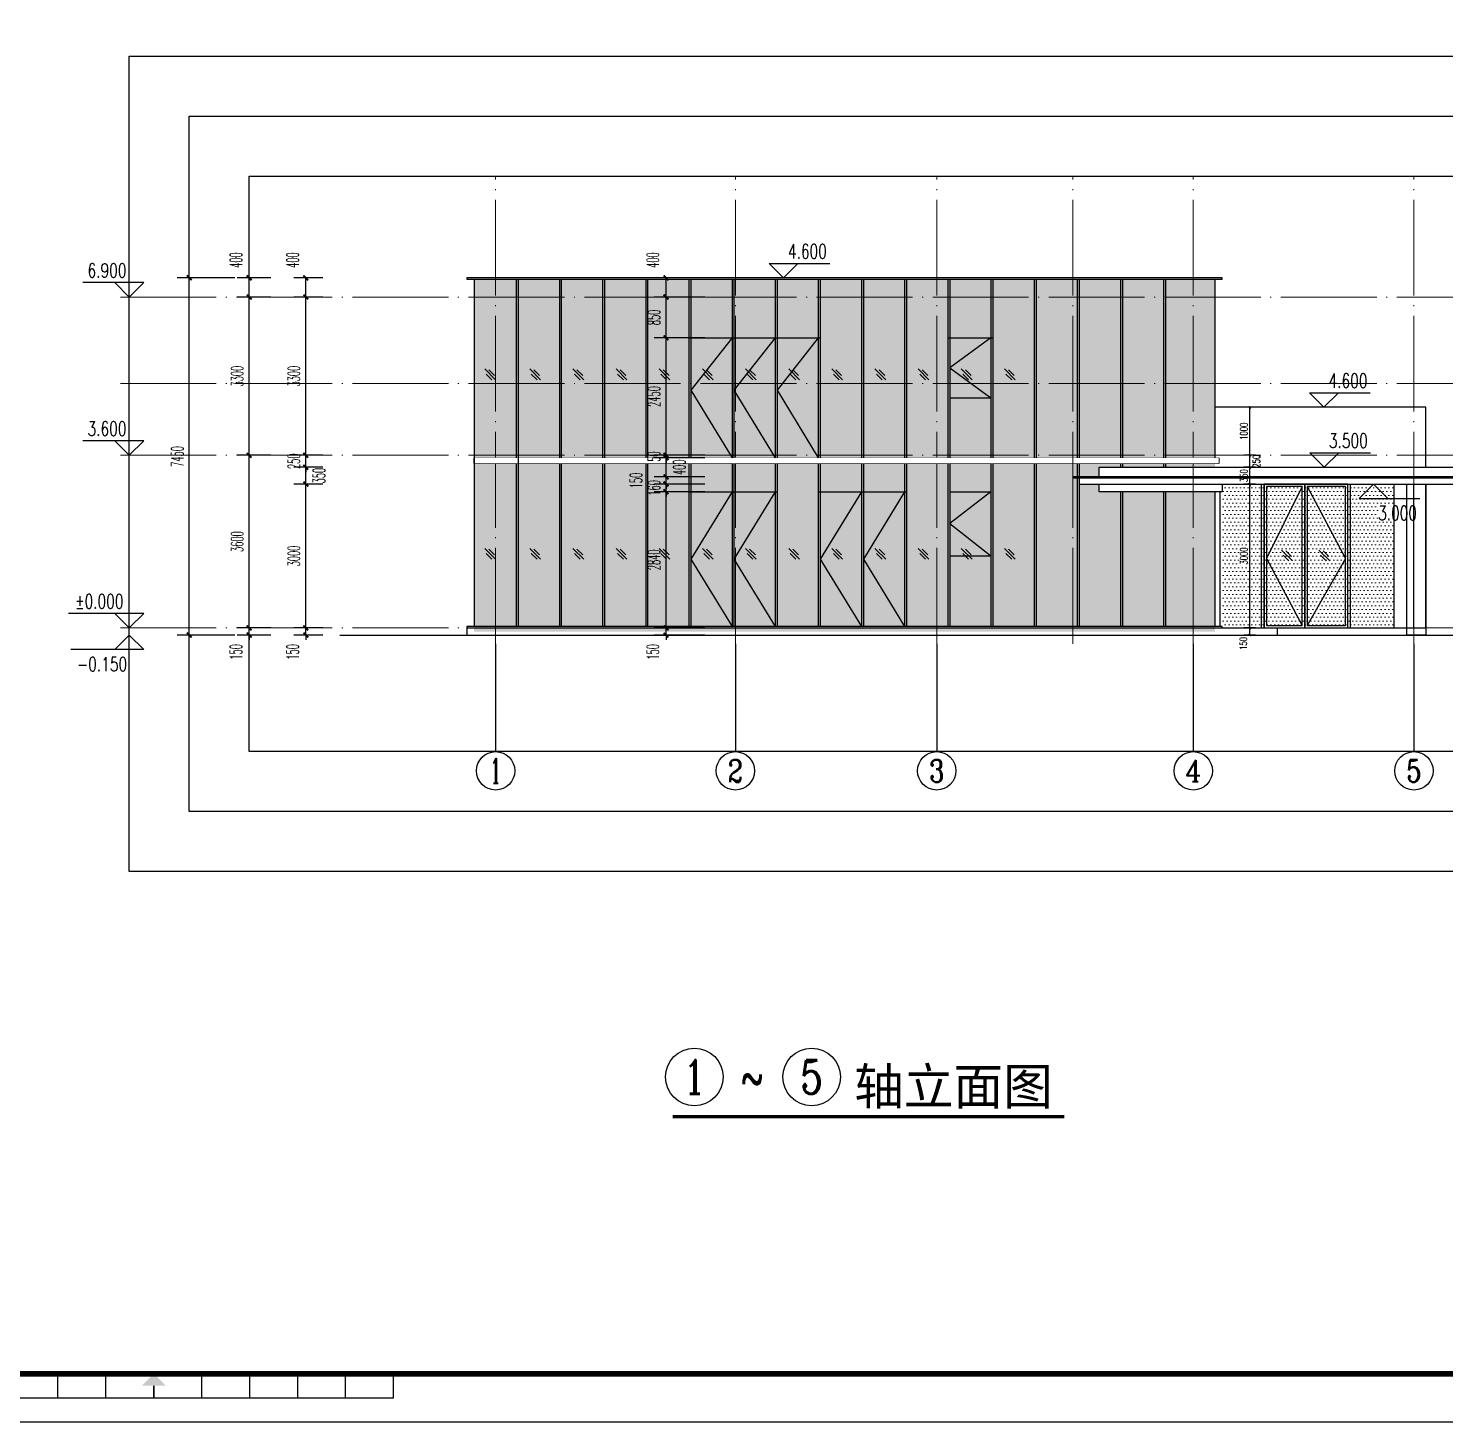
# Model space of a CAD drawing. Header units: millimetres. Extents: x -13830 to 215738, y -24143 to 193994.
# Drawn here: x 120081 to 149618, y 64957 to 94012 of the extents above; entities that cross this region are included whole.
import ezdxf
from ezdxf.enums import TextEntityAlignment as Align

# ---------------------------------------------------------------- set-up
doc = ezdxf.new("R2010")
doc.units = ezdxf.units.MM
doc.header["$LTSCALE"] = 100
doc.linetypes.add('CENTER2', pattern=[28.575, 19.05, -3.175, 3.175, -3.175])
doc.linetypes.add('DOTE', pattern=[2.42, 2, -0.2, 0.02, -0.2])
doc.layers.get('0').update_dxf_attribs({"linetype": 'CONTINUOUS'})
doc.layers.get('DEFPOINTS').update_dxf_attribs({"linetype": 'CONTINUOUS'})
doc.layers.add('A-_ANOTGRID_E-', color=8, linetype='CENTER2', lineweight=5)
doc.layers.add('MCST Elevation 2N$0$A-_WALL----_E-', color=1, linetype='CONTINUOUS', lineweight=30)
for name, color, linetype in [('AXIS', 3, 'CONTINUOUS'), ('AXIS_TEXT', 7, 'CONTINUOUS'), ('DIM_ELEV', 3, 'CONTINUOUS'), ('DIM_SYMB', 3, 'CONTINUOUS'), ('MCST 2F$0$A-_FLOR----_E-', 21, 'CONTINUOUS'), ('MCST Elevation 1S$0$D-METAL', 74, 'CONTINUOUS'), ('MCST Elevation 2N$0$A-_WIND----_E-', 4, 'CONTINUOUS'), ('MCST Elevation 2N$0$D-METAL', 74, 'CONTINUOUS'), ('MCST Elevation 3W$0$D-METAL', 74, 'CONTINUOUS'), ('PUB_DIM', 3, 'CONTINUOUS'), ('PUB_TEXT', 7, 'CONTINUOUS'), ('WINDOW', 4, 'CONTINUOUS'), ('图框', 7, 'CONTINUOUS')]:
    doc.layers.add(name, color=color, linetype=linetype)
doc.layers.add('MCST Elevation 2N$0$A-_FNSH----_H-', color=7, linetype='Continuous', lineweight=13, true_color=0x007d00, plot=False)
doc.styles.add('_TCH_AXIS', font='COMPLEX', dxfattribs={"bigfont": 'GBCBIG'})
doc.styles.add('_TCH_DIM', font='SIMPLEX', dxfattribs={"bigfont": 'GBCBIG'})
doc.styles.add('_TCH_DIM_T3', font='SIMPLEX', dxfattribs={"width": 0.705882, "bigfont": 'GBCBIG'})
doc.styles.add('COMPLEX', font='COMPLEX')
doc.styles.add('DIM_FONT_T3', font='SIMPLEX', dxfattribs={"width": 0.494118, "bigfont": 'GBCBIG'})
doc.styles.add('黑体', font='')
doc.styles.get('黑体').set_extended_font_data('SimSun')
doc.dimstyles.new('_TCH_ARCH&&100', dxfattribs={"dimtxt": 255, "dimasz": 100, "dimexe": 250, "dimexo": 300, "dimgap": 122.5, "dimtad": 1, "dimdec": 0, "dimzin": 0, "dimdsep": 46, "dimtxsty": 'DIM_FONT_T3', "dimblk": 'ARCHTICK', "dimcen": 0.09, "dimclrt": 7, "dimazin": 0, "dimtfac": 1, "dimtdec": 0, "dimtix": 1, "dimtmove": 2, "dimatfit": 3, "dimldrblk": 'ARCHTICK', "dimfxl": 1, "dimtolj": 1, "dimtzin": 0, "dimarcsym": 0})
doc.dimstyles.new('_TCH_ARCH&&50', dxfattribs={"dimtxt": 148.75, "dimasz": 50, "dimexe": 125, "dimexo": 150, "dimgap": 50, "dimtad": 1, "dimdec": 0, "dimzin": 0, "dimdsep": 46, "dimtxsty": '_TCH_DIM_T3', "dimblk": 'ARCHTICK', "dimcen": 0.09, "dimclrt": 7, "dimazin": 2, "dimtfac": 1, "dimtdec": 0, "dimtix": 1, "dimtmove": 2, "dimatfit": 3, "dimfxl": 1, "dimtolj": 1, "dimtzin": 0, "dimarcsym": 0})

# ---------------------------------------------------------------- blocks, each defined once
blk = doc.blocks.new('TJAD_TK_A1')
at = {"layer": '图框'}
for p, q in [((900.88, 361.45), (900.88, 366.45)), ((910.88, 361.45), (910.88, 366.45)), ((930.88, 361.45), (930.88, 366.45)), ((940.88, 361.45), (940.88, 366.45)), ((950.88, 361.45), (950.88, 366.45)), ((960.88, 361.45), (960.88, 366.45)), ((970.88, 361.45), (970.88, 366.45)), ((870.88, 361.45), (970.88, 361.45)), ((500.38, 356.45), (1341.38, 356.45))]:
    blk.add_line(p, q, dxfattribs=at)
at = {"layer": '图框', "const_width": 1.2}
blk.add_lwpolyline([(1331.38, 940.45), (525.38, 940.45), (525.38, 366.45), (1331.38, 366.45)], close=True, dxfattribs=at)
at = {"layer": '图框', "const_width": 0.3}
blk.add_lwpolyline([(920.88, 363.95), (920.88, 361.45)], dxfattribs=at)
at = {"layer": '图框'}
blk.add_solid([(918.38, 363.95), (923.38, 363.95), (920.88, 366.45)], dxfattribs=at)
blk = doc.blocks.new('180703-expo')
at = {"layer": '图框'}
blk.add_blockref('TJAD_TK_A1', (-500.38, -356.45), dxfattribs=at)
blk = doc.blocks.new('MCST Elevation 2N$0$reflective')
at = {"layer": 'MCST Elevation 2N$0$A-_WIND----_E-', "color": 8, "ltscale": 0.5}
for p, q in [((942925, 649561), (942700, 649786)), ((942852, 649560), (942732, 649680)), ((942905, 649650), (942785, 649770))]:
    blk.add_line(p, q, dxfattribs=at)
blk = doc.blocks.new('_AXISO')
blk.add_circle((0, 0), 0.5)
at = {"layer": 'AXIS_TEXT', "style": 'COMPLEX', "width": 1.041667}
blk.add_attdef('A', text='', height=0.56, dxfattribs=at).set_placement((-0.25, -0.28), (0.25, -0.28), align=Align.FIT)
blk = doc.blocks.new('_ArchTick')
at = {"color": 0, "linetype": 'ByBlock', "const_width": 0.4}
blk.add_lwpolyline([(-0.5, -0.5), (0.5, 0.5)], dxfattribs=at)
blk = doc.blocks.new('*D351')
at = {"layer": 'DEFPOINTS', "color": 0, "transparency": 16777216}
for p in [(133380, 88809), (134489, 88809), (134489, 88409)]:
    blk.add_point(p, dxfattribs=at)
at = {"layer": 'PUB_DIM', "color": 0, "lineweight": -2, "transparency": 16777216}
for p, q in [((134189, 88809), (133130, 88809)), ((133380, 88409), (133380, 88809)), ((134189, 88409), (133130, 88409))]:
    blk.add_line(p, q, dxfattribs=at)
at = {"layer": 'PUB_DIM', "color": 0, "lineweight": -2, "transparency": 16777216, "xscale": 100, "yscale": 100, "zscale": 100}
for p, rotation in [((133380, 88809), 90), ((133380, 88409), 270)]:
    blk.add_blockref('_ArchTick', p, dxfattribs=dict(at, rotation=rotation))
at = {"layer": 'PUB_DIM', "color": 7, "transparency": 16777216, "insert": (133105, 89179), "char_height": 255, "attachment_point": 5, "rotation": 90, "style": 'DIM_FONT_T3'}
blk.add_mtext('\\A1;400', dxfattribs=at)
blk = doc.blocks.new('*D352')
at = {"layer": 'DEFPOINTS', "color": 0, "transparency": 16777216}
for p in [(133380, 88409), (134489, 88409), (134489, 87559)]:
    blk.add_point(p, dxfattribs=at)
at = {"layer": 'PUB_DIM', "color": 0, "lineweight": -2, "transparency": 16777216}
for p, q in [((134189, 88409), (133130, 88409)), ((133380, 87559), (133380, 88409)), ((134189, 87559), (133130, 87559))]:
    blk.add_line(p, q, dxfattribs=at)
at = {"layer": 'PUB_DIM', "color": 0, "lineweight": -2, "transparency": 16777216, "xscale": 100, "yscale": 100, "zscale": 100}
for p, rotation in [((133380, 88409), 90), ((133380, 87559), 270)]:
    blk.add_blockref('_ArchTick', p, dxfattribs=dict(at, rotation=rotation))
at = {"layer": 'PUB_DIM', "color": 7, "transparency": 16777216, "insert": (133130, 87984), "char_height": 255, "attachment_point": 5, "rotation": 90, "style": 'DIM_FONT_T3'}
blk.add_mtext('\\A1;850', dxfattribs=at)
blk = doc.blocks.new('*D353')
at = {"layer": 'DEFPOINTS', "color": 0, "transparency": 16777216}
for p in [(133380, 87559), (134489, 87559), (134489, 85109)]:
    blk.add_point(p, dxfattribs=at)
at = {"layer": 'PUB_DIM', "color": 0, "lineweight": -2, "transparency": 16777216}
for p, q in [((134189, 87559), (133130, 87559)), ((133380, 85109), (133380, 87559)), ((134189, 85109), (133130, 85109))]:
    blk.add_line(p, q, dxfattribs=at)
at = {"layer": 'PUB_DIM', "color": 0, "lineweight": -2, "transparency": 16777216, "xscale": 100, "yscale": 100, "zscale": 100}
for p, rotation in [((133380, 87559), 90), ((133380, 85109), 270)]:
    blk.add_blockref('_ArchTick', p, dxfattribs=dict(at, rotation=rotation))
at = {"layer": 'PUB_DIM', "color": 7, "transparency": 16777216, "insert": (133130, 86334), "char_height": 255, "attachment_point": 5, "rotation": 90, "style": 'DIM_FONT_T3'}
blk.add_mtext('\\A1;2450', dxfattribs=at)
blk = doc.blocks.new('*D354')
at = {"layer": 'DEFPOINTS', "color": 0, "transparency": 16777216}
for p in [(133380, 85109), (134489, 85109), (134489, 85059)]:
    blk.add_point(p, dxfattribs=at)
at = {"layer": 'PUB_DIM', "color": 0, "lineweight": -2, "transparency": 16777216}
for p, q in [((134189, 85109), (133130, 85109)), ((133380, 85109), (133380, 85209)), ((133380, 85059), (133380, 85109)), ((134189, 85059), (133130, 85059)), ((133380, 85059), (133380, 84959))]:
    blk.add_line(p, q, dxfattribs=at)
at = {"layer": 'PUB_DIM', "color": 0, "lineweight": -2, "transparency": 16777216, "xscale": 100, "yscale": 100, "zscale": 100}
for p, rotation in [((133380, 85109), 270), ((133380, 85059), 90)]:
    blk.add_blockref('_ArchTick', p, dxfattribs=dict(at, rotation=rotation))
at = {"layer": 'PUB_DIM', "color": 7, "transparency": 16777216, "insert": (133130, 85084), "char_height": 255, "attachment_point": 5, "rotation": 90, "style": 'DIM_FONT_T3'}
blk.add_mtext('\\A1;50', dxfattribs=at)
blk = doc.blocks.new('*D355')
at = {"layer": 'DEFPOINTS', "color": 0, "transparency": 16777216}
for p in [(133380, 85059), (134489, 85059), (134489, 84659)]:
    blk.add_point(p, dxfattribs=at)
at = {"layer": 'PUB_DIM', "color": 0, "lineweight": -2, "transparency": 16777216}
for p, q in [((134189, 85059), (133130, 85059)), ((133380, 84659), (133380, 85059)), ((134189, 84659), (133130, 84659))]:
    blk.add_line(p, q, dxfattribs=at)
at = {"layer": 'PUB_DIM', "color": 0, "lineweight": -2, "transparency": 16777216, "xscale": 100, "yscale": 100, "zscale": 100}
for p, rotation in [((133380, 85059), 90), ((133380, 84659), 270)]:
    blk.add_blockref('_ArchTick', p, dxfattribs=dict(at, rotation=rotation))
at = {"layer": 'PUB_DIM', "color": 7, "transparency": 16777216, "insert": (133655, 84859), "char_height": 255, "attachment_point": 5, "rotation": 90, "style": 'DIM_FONT_T3'}
blk.add_mtext('\\A1;400', dxfattribs=at)
blk = doc.blocks.new('*D356')
at = {"layer": 'DEFPOINTS', "color": 0, "transparency": 16777216}
for p in [(133380, 84659), (134489, 84659), (134489, 84509)]:
    blk.add_point(p, dxfattribs=at)
at = {"layer": 'PUB_DIM', "color": 0, "lineweight": -2, "transparency": 16777216}
for p, q in [((134189, 84659), (133130, 84659)), ((134189, 84509), (133130, 84509)), ((133380, 84659), (133380, 84759)), ((133380, 84509), (133380, 84659)), ((133380, 84509), (133380, 84409))]:
    blk.add_line(p, q, dxfattribs=at)
at = {"layer": 'PUB_DIM', "color": 0, "lineweight": -2, "transparency": 16777216, "xscale": 100, "yscale": 100, "zscale": 100}
for p, rotation in [((133380, 84659), 270), ((133380, 84509), 90)]:
    blk.add_blockref('_ArchTick', p, dxfattribs=dict(at, rotation=rotation))
at = {"layer": 'PUB_DIM', "color": 7, "transparency": 16777216, "insert": (132755, 84584), "char_height": 255, "attachment_point": 5, "rotation": 90, "style": 'DIM_FONT_T3'}
blk.add_mtext('\\A1;150', dxfattribs=at)
blk = doc.blocks.new('*D357')
at = {"layer": 'DEFPOINTS', "color": 0, "transparency": 16777216}
for p in [(133380, 84509), (134489, 84509), (134489, 84349)]:
    blk.add_point(p, dxfattribs=at)
at = {"layer": 'PUB_DIM', "color": 0, "lineweight": -2, "transparency": 16777216}
for p, q in [((134189, 84509), (133130, 84509)), ((133380, 84509), (133380, 84609)), ((133380, 84349), (133380, 84509)), ((134189, 84349), (133130, 84349)), ((133380, 84349), (133380, 84249))]:
    blk.add_line(p, q, dxfattribs=at)
at = {"layer": 'PUB_DIM', "color": 0, "lineweight": -2, "transparency": 16777216, "xscale": 100, "yscale": 100, "zscale": 100}
for p, rotation in [((133380, 84509), 270), ((133380, 84349), 90)]:
    blk.add_blockref('_ArchTick', p, dxfattribs=dict(at, rotation=rotation))
at = {"layer": 'PUB_DIM', "color": 7, "transparency": 16777216, "insert": (133130, 84429), "char_height": 255, "attachment_point": 5, "rotation": 90, "style": 'DIM_FONT_T3'}
blk.add_mtext('\\A1;160', dxfattribs=at)
blk = doc.blocks.new('*D358')
at = {"layer": 'DEFPOINTS', "color": 0, "transparency": 16777216}
for p in [(133380, 84349), (134489, 84349), (134489, 81509)]:
    blk.add_point(p, dxfattribs=at)
at = {"layer": 'PUB_DIM', "color": 0, "lineweight": -2, "transparency": 16777216}
for p, q in [((134189, 84349), (133130, 84349)), ((133380, 81509), (133380, 84349)), ((134189, 81509), (133130, 81509))]:
    blk.add_line(p, q, dxfattribs=at)
at = {"layer": 'PUB_DIM', "color": 0, "lineweight": -2, "transparency": 16777216, "xscale": 100, "yscale": 100, "zscale": 100}
for p, rotation in [((133380, 84349), 90), ((133380, 81509), 270)]:
    blk.add_blockref('_ArchTick', p, dxfattribs=dict(at, rotation=rotation))
at = {"layer": 'PUB_DIM', "color": 7, "transparency": 16777216, "insert": (133130, 82929), "char_height": 255, "attachment_point": 5, "rotation": 90, "style": 'DIM_FONT_T3'}
blk.add_mtext('\\A1;2840', dxfattribs=at)
blk = doc.blocks.new('*D359')
at = {"layer": 'DEFPOINTS', "color": 0, "transparency": 16777216}
for p in [(133380, 81509), (134489, 81509), (134489, 81359)]:
    blk.add_point(p, dxfattribs=at)
at = {"layer": 'PUB_DIM', "color": 0, "lineweight": -2, "transparency": 16777216}
for p, q in [((133380, 81509), (133380, 81609)), ((134189, 81509), (133130, 81509)), ((134189, 81359), (133130, 81359)), ((133380, 81359), (133380, 81509)), ((133380, 81359), (133380, 81259))]:
    blk.add_line(p, q, dxfattribs=at)
at = {"layer": 'PUB_DIM', "color": 0, "lineweight": -2, "transparency": 16777216, "xscale": 100, "yscale": 100, "zscale": 100}
for p, rotation in [((133380, 81509), 270), ((133380, 81359), 90)]:
    blk.add_blockref('_ArchTick', p, dxfattribs=dict(at, rotation=rotation))
at = {"layer": 'PUB_DIM', "color": 7, "transparency": 16777216, "insert": (133105, 81009), "char_height": 255, "attachment_point": 5, "rotation": 90, "style": 'DIM_FONT_T3'}
blk.add_mtext('\\A1;150', dxfattribs=at)
blk = doc.blocks.new('*D659')
at = {"layer": 'DEFPOINTS', "color": 0, "transparency": 16777216}
for p in [(145554, 86109), (145826, 86109), (145826, 85109)]:
    blk.add_point(p, dxfattribs=at)
at = {"layer": 'PUB_DIM', "color": 0, "lineweight": -2, "transparency": 16777216}
for p, q in [((145676, 86109), (145429, 86109)), ((145554, 85109), (145554, 86109)), ((145676, 85109), (145429, 85109))]:
    blk.add_line(p, q, dxfattribs=at)
at = {"layer": 'PUB_DIM', "color": 0, "lineweight": -2, "transparency": 16777216, "xscale": 50, "yscale": 50, "zscale": 50}
for p, rotation in [((145554, 86109), 90), ((145554, 85109), 270)]:
    blk.add_blockref('_ArchTick', p, dxfattribs=dict(at, rotation=rotation))
at = {"layer": 'PUB_DIM', "color": 7, "transparency": 16777216, "insert": (145430, 85609), "char_height": 148.8, "attachment_point": 5, "rotation": 90, "style": '_TCH_DIM_T3'}
blk.add_mtext('\\A1;1000', dxfattribs=at)
blk = doc.blocks.new('*D660')
at = {"layer": 'DEFPOINTS', "color": 0, "transparency": 16777216}
for p in [(145554, 85109), (145826, 85109), (145826, 84859)]:
    blk.add_point(p, dxfattribs=at)
at = {"layer": 'PUB_DIM', "color": 0, "lineweight": -2, "transparency": 16777216}
for p, q in [((145676, 85109), (145429, 85109)), ((145554, 84859), (145554, 85109)), ((145676, 84859), (145429, 84859))]:
    blk.add_line(p, q, dxfattribs=at)
at = {"layer": 'PUB_DIM', "color": 0, "lineweight": -2, "transparency": 16777216, "xscale": 50, "yscale": 50, "zscale": 50}
for p, rotation in [((145554, 85109), 90), ((145554, 84859), 270)]:
    blk.add_blockref('_ArchTick', p, dxfattribs=dict(at, rotation=rotation))
at = {"layer": 'PUB_DIM', "color": 7, "transparency": 16777216, "insert": (145692, 84984), "char_height": 148.8, "attachment_point": 5, "rotation": 90, "style": '_TCH_DIM_T3'}
blk.add_mtext('\\A1;250', dxfattribs=at)
blk = doc.blocks.new('*D661')
at = {"layer": 'DEFPOINTS', "color": 0, "transparency": 16777216}
for p in [(145554, 84859), (145826, 84859), (145826, 84509)]:
    blk.add_point(p, dxfattribs=at)
at = {"layer": 'PUB_DIM', "color": 0, "lineweight": -2, "transparency": 16777216}
for p, q in [((145676, 84859), (145429, 84859)), ((145554, 84859), (145554, 84909)), ((145554, 84509), (145554, 84859)), ((145676, 84509), (145429, 84509)), ((145554, 84509), (145554, 84459))]:
    blk.add_line(p, q, dxfattribs=at)
at = {"layer": 'PUB_DIM', "color": 0, "lineweight": -2, "transparency": 16777216, "xscale": 50, "yscale": 50, "zscale": 50}
for p, rotation in [((145554, 84859), 270), ((145554, 84509), 90)]:
    blk.add_blockref('_ArchTick', p, dxfattribs=dict(at, rotation=rotation))
at = {"layer": 'PUB_DIM', "color": 7, "transparency": 16777216, "insert": (145430, 84684), "char_height": 148.8, "attachment_point": 5, "rotation": 90, "style": '_TCH_DIM_T3'}
blk.add_mtext('\\A1;350', dxfattribs=at)
blk = doc.blocks.new('*D662')
at = {"layer": 'DEFPOINTS', "color": 0, "transparency": 16777216}
for p in [(145554, 84509), (145826, 84509), (145826, 81509)]:
    blk.add_point(p, dxfattribs=at)
at = {"layer": 'PUB_DIM', "color": 0, "lineweight": -2, "transparency": 16777216}
for p, q in [((145676, 84509), (145429, 84509)), ((145554, 81509), (145554, 84509)), ((145676, 81509), (145429, 81509))]:
    blk.add_line(p, q, dxfattribs=at)
at = {"layer": 'PUB_DIM', "color": 0, "lineweight": -2, "transparency": 16777216, "xscale": 50, "yscale": 50, "zscale": 50}
for p, rotation in [((145554, 84509), 90), ((145554, 81509), 270)]:
    blk.add_blockref('_ArchTick', p, dxfattribs=dict(at, rotation=rotation))
at = {"layer": 'PUB_DIM', "color": 7, "transparency": 16777216, "insert": (145430, 83009), "char_height": 148.8, "attachment_point": 5, "rotation": 90, "style": '_TCH_DIM_T3'}
blk.add_mtext('\\A1;3000', dxfattribs=at)
blk = doc.blocks.new('*D663')
at = {"layer": 'DEFPOINTS', "color": 0, "transparency": 16777216}
for p in [(145554, 81509), (145826, 81509), (145826, 81359)]:
    blk.add_point(p, dxfattribs=at)
at = {"layer": 'PUB_DIM', "color": 0, "lineweight": -2, "transparency": 16777216}
for p, q in [((145676, 81509), (145429, 81509)), ((145676, 81359), (145429, 81359)), ((145554, 81359), (145554, 81509))]:
    blk.add_line(p, q, dxfattribs=at)
at = {"layer": 'PUB_DIM', "color": 0, "lineweight": -2, "transparency": 16777216, "xscale": 50, "yscale": 50, "zscale": 50}
for p, rotation in [((145554, 81509), 90), ((145554, 81359), 270)]:
    blk.add_blockref('_ArchTick', p, dxfattribs=dict(at, rotation=rotation))
at = {"layer": 'PUB_DIM', "color": 7, "transparency": 16777216, "insert": (145417, 81184), "char_height": 148.8, "attachment_point": 5, "rotation": 90, "style": '_TCH_DIM_T3'}
blk.add_mtext('\\A1;150', dxfattribs=at)
blk = doc.blocks.new('*D664')
at = {"layer": 'DEFPOINTS', "color": 0, "transparency": 16777216}
for p in [(123437, 88809), (124687, 88809), (124687, 81359)]:
    blk.add_point(p, dxfattribs=at)
at = {"layer": 'PUB_DIM', "color": 0, "lineweight": -2, "transparency": 16777216}
for p, q in [((124387, 88809), (123187, 88809)), ((123437, 81359), (123437, 88809)), ((124387, 81359), (123187, 81359))]:
    blk.add_line(p, q, dxfattribs=at)
at = {"layer": 'PUB_DIM', "color": 0, "lineweight": -2, "transparency": 16777216, "xscale": 100, "yscale": 100, "zscale": 100}
for p, rotation in [((123437, 88809), 90), ((123437, 81359), 270)]:
    blk.add_blockref('_ArchTick', p, dxfattribs=dict(at, rotation=rotation))
at = {"layer": 'PUB_DIM', "color": 7, "transparency": 16777216, "insert": (123187, 85084), "char_height": 255, "attachment_point": 5, "rotation": 90, "style": 'DIM_FONT_T3'}
blk.add_mtext('\\A1;7450', dxfattribs=at)
blk = doc.blocks.new('*D665')
at = {"layer": 'DEFPOINTS', "color": 0, "transparency": 16777216}
for p in [(124687, 81509), (125436, 81509), (125436, 81359)]:
    blk.add_point(p, dxfattribs=at)
at = {"layer": 'PUB_DIM', "color": 0, "lineweight": -2, "transparency": 16777216}
for p, q in [((124687, 81509), (124687, 81609)), ((125136, 81509), (124437, 81509)), ((125136, 81359), (124437, 81359)), ((124687, 81359), (124687, 81509)), ((124687, 81359), (124687, 81259))]:
    blk.add_line(p, q, dxfattribs=at)
at = {"layer": 'PUB_DIM', "color": 0, "lineweight": -2, "transparency": 16777216, "xscale": 100, "yscale": 100, "zscale": 100}
for p, rotation in [((124687, 81509), 270), ((124687, 81359), 90)]:
    blk.add_blockref('_ArchTick', p, dxfattribs=dict(at, rotation=rotation))
at = {"layer": 'PUB_DIM', "color": 7, "transparency": 16777216, "insert": (124412, 81009), "char_height": 255, "attachment_point": 5, "rotation": 90, "style": 'DIM_FONT_T3'}
blk.add_mtext('\\A1;150', dxfattribs=at)
blk = doc.blocks.new('*D666')
at = {"layer": 'DEFPOINTS', "color": 0, "transparency": 16777216}
for p in [(124687, 85109), (125436, 85109), (125436, 81509)]:
    blk.add_point(p, dxfattribs=at)
at = {"layer": 'PUB_DIM', "color": 0, "lineweight": -2, "transparency": 16777216}
for p, q in [((125136, 85109), (124437, 85109)), ((124687, 81509), (124687, 85109)), ((125136, 81509), (124437, 81509))]:
    blk.add_line(p, q, dxfattribs=at)
at = {"layer": 'PUB_DIM', "color": 0, "lineweight": -2, "transparency": 16777216, "xscale": 100, "yscale": 100, "zscale": 100}
for p, rotation in [((124687, 85109), 90), ((124687, 81509), 270)]:
    blk.add_blockref('_ArchTick', p, dxfattribs=dict(at, rotation=rotation))
at = {"layer": 'PUB_DIM', "color": 7, "transparency": 16777216, "insert": (124437, 83309), "char_height": 255, "attachment_point": 5, "rotation": 90, "style": 'DIM_FONT_T3'}
blk.add_mtext('\\A1;3600', dxfattribs=at)
blk = doc.blocks.new('*D667')
at = {"layer": 'DEFPOINTS', "color": 0, "transparency": 16777216}
for p in [(124687, 88409), (125436, 88409), (125436, 85109)]:
    blk.add_point(p, dxfattribs=at)
at = {"layer": 'PUB_DIM', "color": 0, "lineweight": -2, "transparency": 16777216}
for p, q in [((125136, 88409), (124437, 88409)), ((124687, 85109), (124687, 88409)), ((125136, 85109), (124437, 85109))]:
    blk.add_line(p, q, dxfattribs=at)
at = {"layer": 'PUB_DIM', "color": 0, "lineweight": -2, "transparency": 16777216, "xscale": 100, "yscale": 100, "zscale": 100}
for p, rotation in [((124687, 88409), 90), ((124687, 85109), 270)]:
    blk.add_blockref('_ArchTick', p, dxfattribs=dict(at, rotation=rotation))
at = {"layer": 'PUB_DIM', "color": 7, "transparency": 16777216, "insert": (124437, 86759), "char_height": 255, "attachment_point": 5, "rotation": 90, "style": 'DIM_FONT_T3'}
blk.add_mtext('\\A1;3300', dxfattribs=at)
blk = doc.blocks.new('*D668')
at = {"layer": 'DEFPOINTS', "color": 0, "transparency": 16777216}
for p in [(124687, 88809), (125436, 88809), (125436, 88409)]:
    blk.add_point(p, dxfattribs=at)
at = {"layer": 'PUB_DIM', "color": 0, "lineweight": -2, "transparency": 16777216}
for p, q in [((125136, 88809), (124437, 88809)), ((124687, 88409), (124687, 88809)), ((125136, 88409), (124437, 88409))]:
    blk.add_line(p, q, dxfattribs=at)
at = {"layer": 'PUB_DIM', "color": 0, "lineweight": -2, "transparency": 16777216, "xscale": 100, "yscale": 100, "zscale": 100}
for p, rotation in [((124687, 88809), 90), ((124687, 88409), 270)]:
    blk.add_blockref('_ArchTick', p, dxfattribs=dict(at, rotation=rotation))
at = {"layer": 'PUB_DIM', "color": 7, "transparency": 16777216, "insert": (124412, 89179), "char_height": 255, "attachment_point": 5, "rotation": 90, "style": 'DIM_FONT_T3'}
blk.add_mtext('\\A1;400', dxfattribs=at)
blk = doc.blocks.new('*D669')
at = {"layer": 'DEFPOINTS', "color": 0, "transparency": 16777216}
for p in [(125868, 81509), (126526, 81509), (126526, 81359)]:
    blk.add_point(p, dxfattribs=at)
at = {"layer": 'PUB_DIM', "color": 0, "lineweight": -2, "transparency": 16777216}
for p, q in [((125868, 81509), (125868, 81609)), ((126226, 81509), (125618, 81509)), ((126226, 81359), (125618, 81359)), ((125868, 81359), (125868, 81509)), ((125868, 81359), (125868, 81259))]:
    blk.add_line(p, q, dxfattribs=at)
at = {"layer": 'PUB_DIM', "color": 0, "lineweight": -2, "transparency": 16777216, "xscale": 100, "yscale": 100, "zscale": 100}
for p, rotation in [((125868, 81509), 270), ((125868, 81359), 90)]:
    blk.add_blockref('_ArchTick', p, dxfattribs=dict(at, rotation=rotation))
at = {"layer": 'PUB_DIM', "color": 7, "transparency": 16777216, "insert": (125593, 81009), "char_height": 255, "attachment_point": 5, "rotation": 90, "style": 'DIM_FONT_T3'}
blk.add_mtext('\\A1;150', dxfattribs=at)
blk = doc.blocks.new('*D670')
at = {"layer": 'DEFPOINTS', "color": 0, "transparency": 16777216}
for p in [(125868, 84509), (126526, 84509), (126526, 81509)]:
    blk.add_point(p, dxfattribs=at)
at = {"layer": 'PUB_DIM', "color": 0, "lineweight": -2, "transparency": 16777216}
for p, q in [((126226, 84509), (125618, 84509)), ((125868, 81509), (125868, 84509)), ((126226, 81509), (125618, 81509))]:
    blk.add_line(p, q, dxfattribs=at)
at = {"layer": 'PUB_DIM', "color": 0, "lineweight": -2, "transparency": 16777216, "xscale": 100, "yscale": 100, "zscale": 100}
for p, rotation in [((125868, 84509), 90), ((125868, 81509), 270)]:
    blk.add_blockref('_ArchTick', p, dxfattribs=dict(at, rotation=rotation))
at = {"layer": 'PUB_DIM', "color": 7, "transparency": 16777216, "insert": (125618, 83009), "char_height": 255, "attachment_point": 5, "rotation": 90, "style": 'DIM_FONT_T3'}
blk.add_mtext('\\A1;3000', dxfattribs=at)
blk = doc.blocks.new('*D671')
at = {"layer": 'DEFPOINTS', "color": 0, "transparency": 16777216}
for p in [(125868, 84859), (126526, 84859), (126526, 84509)]:
    blk.add_point(p, dxfattribs=at)
at = {"layer": 'PUB_DIM', "color": 0, "lineweight": -2, "transparency": 16777216}
for p, q in [((126226, 84859), (125618, 84859)), ((125868, 84509), (125868, 84859)), ((126226, 84509), (125618, 84509))]:
    blk.add_line(p, q, dxfattribs=at)
at = {"layer": 'PUB_DIM', "color": 0, "lineweight": -2, "transparency": 16777216, "xscale": 100, "yscale": 100, "zscale": 100}
for p, rotation in [((125868, 84859), 90), ((125868, 84509), 270)]:
    blk.add_blockref('_ArchTick', p, dxfattribs=dict(at, rotation=rotation))
at = {"layer": 'PUB_DIM', "color": 7, "transparency": 16777216, "insert": (126143, 84684), "char_height": 255, "attachment_point": 5, "rotation": 90, "style": 'DIM_FONT_T3'}
blk.add_mtext('\\A1;350', dxfattribs=at)
blk = doc.blocks.new('*D672')
at = {"layer": 'DEFPOINTS', "color": 0, "transparency": 16777216}
for p in [(125868, 85109), (126526, 85109), (126526, 84859)]:
    blk.add_point(p, dxfattribs=at)
at = {"layer": 'PUB_DIM', "color": 0, "lineweight": -2, "transparency": 16777216}
for p, q in [((126226, 85109), (125618, 85109)), ((125868, 85109), (125868, 85209)), ((125868, 84859), (125868, 85109)), ((126226, 84859), (125618, 84859)), ((125868, 84859), (125868, 84759))]:
    blk.add_line(p, q, dxfattribs=at)
at = {"layer": 'PUB_DIM', "color": 0, "lineweight": -2, "transparency": 16777216, "xscale": 100, "yscale": 100, "zscale": 100}
for p, rotation in [((125868, 85109), 270), ((125868, 84859), 90)]:
    blk.add_blockref('_ArchTick', p, dxfattribs=dict(at, rotation=rotation))
at = {"layer": 'PUB_DIM', "color": 7, "transparency": 16777216, "insert": (125618, 84984), "char_height": 255, "attachment_point": 5, "rotation": 90, "style": 'DIM_FONT_T3'}
blk.add_mtext('\\A1;250', dxfattribs=at)
blk = doc.blocks.new('*D673')
at = {"layer": 'DEFPOINTS', "color": 0, "transparency": 16777216}
for p in [(125868, 88409), (126526, 88409), (126526, 85109)]:
    blk.add_point(p, dxfattribs=at)
at = {"layer": 'PUB_DIM', "color": 0, "lineweight": -2, "transparency": 16777216}
for p, q in [((126226, 88409), (125618, 88409)), ((125868, 85109), (125868, 88409)), ((126226, 85109), (125618, 85109))]:
    blk.add_line(p, q, dxfattribs=at)
at = {"layer": 'PUB_DIM', "color": 0, "lineweight": -2, "transparency": 16777216, "xscale": 100, "yscale": 100, "zscale": 100}
for p, rotation in [((125868, 88409), 90), ((125868, 85109), 270)]:
    blk.add_blockref('_ArchTick', p, dxfattribs=dict(at, rotation=rotation))
at = {"layer": 'PUB_DIM', "color": 7, "transparency": 16777216, "insert": (125618, 86759), "char_height": 255, "attachment_point": 5, "rotation": 90, "style": 'DIM_FONT_T3'}
blk.add_mtext('\\A1;3300', dxfattribs=at)
blk = doc.blocks.new('*D674')
at = {"layer": 'DEFPOINTS', "color": 0, "transparency": 16777216}
for p in [(125868, 88809), (126526, 88809), (126526, 88409)]:
    blk.add_point(p, dxfattribs=at)
at = {"layer": 'PUB_DIM', "color": 0, "lineweight": -2, "transparency": 16777216}
for p, q in [((126226, 88809), (125618, 88809)), ((125868, 88409), (125868, 88809)), ((126226, 88409), (125618, 88409))]:
    blk.add_line(p, q, dxfattribs=at)
at = {"layer": 'PUB_DIM', "color": 0, "lineweight": -2, "transparency": 16777216, "xscale": 100, "yscale": 100, "zscale": 100}
for p, rotation in [((125868, 88809), 90), ((125868, 88409), 270)]:
    blk.add_blockref('_ArchTick', p, dxfattribs=dict(at, rotation=rotation))
at = {"layer": 'PUB_DIM', "color": 7, "transparency": 16777216, "insert": (125593, 89179), "char_height": 255, "attachment_point": 5, "rotation": 90, "style": 'DIM_FONT_T3'}
blk.add_mtext('\\A1;400', dxfattribs=at)

msp = doc.modelspace()

# ---------------------------------------------------------------- hatches: boundary and pattern name
at = {"layer": 'MCST Elevation 2N$0$A-_FNSH----_H-'}
h = msp.add_hatch(dxfattribs=at)
h.set_pattern_fill('DOTS', color=251, scale=50, angle=-90)
h.set_pattern_definition([(360, (313516.27, 297939.14), (39.6875, 79.375), [0, -79.375])])
h.paths.add_polyline_path([(129375.8, 85059), (144825.8, 85059), (144825.8, 88779), (129375.8, 88779)])
h = msp.add_hatch(dxfattribs=at)
h.set_pattern_fill('DOTS', color=251, scale=50, angle=-90)
h.set_pattern_definition([(360, (313516.27, 294339.14), (39.6875, 79.375), [0, -79.375])])
h.paths.add_polyline_path([(142410.8, 84509), (141995.8, 84509), (141995.8, 84639), (144825.8, 84639), (144825.8, 84659), (142410.8, 84659), (142410.8, 84859), (144825.8, 84859), (144825.8, 84939), (129375.8, 84939), (129375.8, 81429), (144825.8, 81429), (144825.8, 84349), (142410.8, 84349)])
h = msp.add_hatch(dxfattribs=at)
h.set_pattern_fill('DOTS', color=252, scale=50, angle=-90)
h.set_pattern_definition([(360, (309466.27, 294219.14), (39.6875, 79.375), [0, -79.375])])
h.paths.add_polyline_path([(144975.8, 84509), (144975.8, 81509), (148557.6, 81509), (148557.6, 84509)])

# ---------------------------------------------------------------- linework, layer by layer
for p, q in [((126575.8, 81359), (151477.3, 81359)), ((129225.8, 81509), (149225.8, 81509)), ((129225.8, 81509), (129225.8, 81359)), ((149225.8, 81509), (149225.8, 81359))]:
    msp.add_line(p, q)
at = {"layer": 'A-_ANOTGRID_E-', "linetype": 'DOTE', "ltscale": 10}
for p, q in [((129825.8, 81178.7), (129825.8, 90929)), ((134825.8, 81178.7), (134825.8, 90929)), ((139025.8, 81178.7), (139025.8, 90929)), ((144375.8, 81178.7), (144375.8, 90929)), ((148975.8, 81178.7), (148975.8, 90929)), ((122000.7, 88409), (151477.3, 88409)), ((122000.7, 86609), (151477.3, 86609)), ((122000.7, 85109), (151477.3, 85109)), ((122000.7, 81509), (151477.3, 81509))]:
    msp.add_line(p, q, dxfattribs=at)
at = {"layer": 'AXIS'}
for p, q in [((129825.8, 81178.7), (129825.8, 78928.7)), ((134825.8, 81178.7), (134825.8, 78928.7)), ((139025.8, 81178.7), (139025.8, 78928.7)), ((144375.8, 81178.7), (144375.8, 78928.7)), ((148975.8, 81178.7), (148975.8, 78928.7))]:
    msp.add_line(p, q, dxfattribs=at)
at = {"layer": 'AXIS', "linetype": 'Continuous'}
for centre in [(133970.1, 72146.2), (136416.2, 72146.2)]:
    msp.add_circle(centre, 600, dxfattribs=at)
at = {"layer": 'DEFPOINTS'}
for points in [[(122187.3, 93429), (153977.3, 93429), (153977.3, 76429), (122187.3, 76429)], [(123437.3, 92179), (152727.3, 92179), (152727.3, 77679), (123437.3, 77679)], [(124687.3, 90929), (151477.3, 90929), (151477.3, 78929), (124687.3, 78929)]]:
    msp.add_lwpolyline(points, close=True, dxfattribs=at)
at = {"layer": 'DIM_ELEV'}
for p, q in [((135827.7, 88809), (135527.7, 89109)), ((135527.7, 89109), (136793.7, 89109)), ((135827.7, 88809), (136127.7, 89109)), ((122487.3, 88709), (121221.3, 88709)), ((122187.3, 88409), (121887.3, 88709)), ((122187.3, 88409), (122487.3, 88709)), ((147100.8, 86109), (146800.8, 86409)), ((146800.8, 86409), (148066.8, 86409)), ((147100.8, 86109), (147400.8, 86409)), ((122487.3, 85409), (121221.3, 85409)), ((122187.3, 85109), (121887.3, 85409)), ((122187.3, 85109), (122487.3, 85409)), ((147107.3, 84859), (146807.3, 85159)), ((146807.3, 85159), (148073.3, 85159)), ((147107.3, 84859), (147407.3, 85159)), ((148133.1, 84509), (147833.1, 84209)), ((148133.1, 84509), (148433.1, 84209)), ((147833.1, 84209), (149099.1, 84209)), ((122487.3, 81809), (120922.3, 81809)), ((122187.3, 81509), (121887.3, 81809)), ((122187.3, 81509), (122487.3, 81809)), ((122187.3, 81359), (121887.3, 81059)), ((122187.3, 81359), (122487.3, 81059)), ((122487.3, 81059), (120968.3, 81059))]:
    msp.add_line(p, q, dxfattribs=at)
at = {"layer": 'DIM_SYMB', "linetype": 'Continuous', "const_width": 70}
msp.add_lwpolyline([(133521.6, 71316), (141687.8, 71316)], dxfattribs=at)
at = {"layer": 'MCST 2F$0$A-_FLOR----_E-'}
msp.add_line((144925.8, 84349), (144925.8, 81539), dxfattribs=at)
msp.add_lwpolyline([(149225.8, 81359), (148825.8, 81359), (148825.8, 84509), (149225.8, 84509)], close=True, dxfattribs=at)
at = {"layer": 'MCST Elevation 1S$0$D-METAL'}
for points in [[(142410.8, 84859), (150548.5, 84859), (150548.5, 84659), (142410.8, 84659)], [(142410.8, 84509), (144975.8, 84509), (144975.8, 84349), (142410.8, 84349)]]:
    msp.add_lwpolyline(points, close=True, dxfattribs=at)
at = {"layer": 'MCST Elevation 2N$0$A-_WALL----_E-', "color": 8}
for points in [[(149225.8, 84859), (149225.8, 86109), (144825.8, 86109)], [(144975.8, 84509), (148557.6, 84509), (148557.6, 81509)], [(148975.8, 81509), (148975.8, 84509)], [(149225.8, 81509), (149225.8, 84509)]]:
    msp.add_lwpolyline(points, dxfattribs=at)
at = {"layer": 'MCST Elevation 2N$0$A-_WIND----_E-'}
for p, q in [((133855.6, 87559), (136595.6, 87559)), ((139255.6, 87559), (140195.6, 87559)), ((139295.6, 86309), (140155.6, 86309)), ((148557.6, 84509), (148557.6, 81509)), ((142855.6, 84349), (142855.6, 81539)), ((142895.6, 84349), (142895.6, 81539)), ((143755.6, 84349), (143755.6, 81539)), ((143795.6, 84349), (143795.6, 81539)), ((144825.8, 84349), (144825.8, 81539)), ((139295.6, 83009), (140155.6, 83009))]:
    msp.add_line(p, q, dxfattribs=at)
for points in [[(140155.6, 87559), (139295.6, 86934), (140155.6, 86309)], [(134755.6, 84349), (133895.6, 82944), (134755.6, 81539)], [(135655.6, 84349), (134795.6, 82944), (135655.6, 81539)], [(137455.6, 84349), (136595.6, 82944), (137455.6, 81539)], [(138355.6, 84349), (137495.6, 82944), (138355.6, 81539)], [(140155.6, 84349), (139295.6, 83685.4), (140155.6, 83009)]]:
    msp.add_lwpolyline(points, dxfattribs=at)
at = {"layer": 'MCST Elevation 2N$0$D-METAL'}
for points in [[(129225.8, 88779), (144975.8, 88779), (144975.8, 88809), (129225.8, 88809)], [(151223.5, 84659), (141865.8, 84659), (141865.8, 84639), (151223.5, 84639)], [(151093.5, 84639), (141995.8, 84639), (141995.8, 84509), (151093.5, 84509)], [(129225.8, 81509), (144975.8, 81509), (144975.8, 81539), (129225.8, 81539)]]:
    msp.add_lwpolyline(points, close=True, dxfattribs=at)
at = {"layer": 'MCST Elevation 3W$0$D-METAL'}
msp.add_lwpolyline([(144904.6, 84939), (129375.8, 84939), (129375.8, 85059), (144904.6, 85059)], close=True, dxfattribs=at)
at = {"layer": 'WINDOW'}
for p, q in [((145800.8, 81509), (145800.8, 84509)), ((145850.8, 81509), (145850.8, 84509)), ((146698.3, 84509), (146698.3, 81509)), ((147600.8, 81509), (147600.8, 84509)), ((147650.8, 81509), (147650.8, 84509)), ((133855.6, 84349), (135695.6, 84349)), ((136555.6, 84349), (138395.6, 84349)), ((139295.6, 84349), (140155.6, 84349)), ((146125.8, 81509), (146125.8, 81359))]:
    msp.add_line(p, q, dxfattribs=at)
for points in [[(146698.3, 84509), (145850.8, 84509), (145850.8, 81509), (146698.3, 81509)], [(147600.8, 84509), (146698.3, 84509), (146698.3, 81509), (147600.8, 81509)], [(146648.3, 84459), (145900.8, 84459), (145900.8, 81559), (146648.3, 81559)], [(147550.8, 84459), (146748.3, 84459), (146748.3, 81559), (147550.8, 81559)]]:
    msp.add_lwpolyline(points, close=True, dxfattribs=at)
at = {"layer": 'WINDOW', "ltscale": 0.5}
for points in [[(146648.3, 84459), (145900.8, 82959), (146648.3, 81559)], [(146748.3, 84459), (147550.8, 82959), (146748.3, 81559)]]:
    msp.add_lwpolyline(points, dxfattribs=at)

# ---------------------------------------------------------------- block references
at = {"xscale": 100, "yscale": 100, "zscale": 100}
msp.add_blockref('180703-expo', (80648.2, 64957.2), dxfattribs=at)
for p in [(-813102.1, -562876.5), (-812162.5, -562876.5), (-811262.5, -562876.5), (-810362.5, -562876.5), (-809462.5, -562876.5), (-808562.5, -562876.5), (-807662.5, -562876.5), (-806762.5, -562876.5), (-805862.5, -562876.5), (-804962.5, -562876.5), (-804062.5, -562876.5), (-803162.5, -562876.5), (-802262.5, -562876.5), (-813102.1, -566619.3), (-812162.5, -566619.3), (-811262.5, -566619.3), (-810362.5, -566619.3), (-809462.5, -566619.3), (-808562.5, -566619.3), (-807662.5, -566619.3), (-806762.5, -566619.3), (-805862.5, -566619.3), (-804962.5, -566619.3), (-804062.5, -566619.3), (-803162.5, -566619.3), (-802262.5, -566619.3)]:
    msp.add_blockref('MCST Elevation 2N$0$reflective', p)
at = {"color": 8}
for p in [(-796483.1, -566652.7), (-795704.3, -566652.7)]:
    msp.add_blockref('MCST Elevation 2N$0$reflective', p, dxfattribs=at)
at = {"layer": 'AXIS'}
ref = msp.add_blockref('_AXISO', (129825.8, 78528.7), dxfattribs=dict(at, xscale=800, yscale=800, zscale=800))
ref.add_attrib('A', '1', dxfattribs={"layer": 'AXIS_TEXT', "height": 514.7, "style": '_TCH_AXIS'}).set_placement((129715.5, 78271.4), (129936.1, 78271.4), align=Align.FIT)
ref = msp.add_blockref('_AXISO', (134825.8, 78528.7), dxfattribs=dict(at, xscale=800, yscale=800, zscale=800))
ref.add_attrib('A', '2', dxfattribs={"layer": 'AXIS_TEXT', "height": 465.9, "style": '_TCH_AXIS'}).set_placement((134670.4, 78295.8), (134981.1, 78295.8), align=Align.FIT)
ref = msp.add_blockref('_AXISO', (139025.8, 78528.7), dxfattribs=dict(at, xscale=800, yscale=800, zscale=800))
ref.add_attrib('A', '3', dxfattribs={"layer": 'AXIS_TEXT', "height": 465.9, "style": '_TCH_AXIS'}).set_placement((138870.4, 78295.8), (139181.1, 78295.8), align=Align.FIT)
ref = msp.add_blockref('_AXISO', (144375.8, 78528.7), dxfattribs=dict(at, xscale=800, yscale=800, zscale=800))
ref.add_attrib('A', '4', dxfattribs={"layer": 'AXIS_TEXT', "height": 445.4, "style": '_TCH_AXIS'}).set_placement((144206.1, 78306), (144545.4, 78306), align=Align.FIT)
ref = msp.add_blockref('_AXISO', (148975.8, 78528.7), dxfattribs=dict(at, xscale=800, yscale=800, zscale=800))
ref.add_attrib('A', '5', dxfattribs={"layer": 'AXIS_TEXT', "height": 465.9, "style": '_TCH_AXIS'}).set_placement((148820.4, 78295.8), (149131.1, 78295.8), align=Align.FIT)

# ---------------------------------------------------------------- texts
at = {"layer": 'AXIS_TEXT', "linetype": 'Continuous', "style": '_TCH_AXIS'}
for s, width, p, p2 in [('1', 1.555556, (133737.1, 71796.8), (134203.1, 71796.8)), ('~', 0.777778, (134942.1, 71796.8), (135408, 71796.8))]:
    msp.add_text(s, height=698.9, dxfattribs=dict(at, width=width)).set_placement(p, p2, align=Align.FIT)
msp.add_text('5', height=698.9, dxfattribs=at).set_placement((136183.2, 71796.8), (136649.2, 71796.8), align=Align.FIT)
at = {"layer": 'PUB_TEXT', "style": '_TCH_DIM', "width": 0.705882}
for s, p in [('4.600', (135923.7, 89214)), ('6.900', (121317.3, 88814)), ('4.600', (147196.8, 86514)), ('3.600', (121317.3, 85514)), ('3.500', (147203.3, 85264)), ('3.000', (148229.1, 83754)), ('%%P0.000', (121057.3, 81914)), ('-0.150', (121097.3, 80604))]:
    msp.add_text(s, height=297.5, dxfattribs=at).set_placement(p)
at = {"layer": 'PUB_TEXT', "linetype": 'Continuous', "style": '黑体'}
msp.add_text('轴立面图', height=759.49, dxfattribs=at).set_placement((137302.2, 71569.9))

# ---------------------------------------------------------------- dimensions: what is measured, and where the dimension line sits
at = {"layer": 'PUB_DIM'}
for base, p1, p2, dimstyle, picture, middle in [((124687.3, 88809), (125435.7, 88409), (125435.7, 88809), '_TCH_ARCH&&100', '*D668', (124412.3, 89179)), ((125867.6, 88809), (126526, 88409), (126526, 88809), '_TCH_ARCH&&100', '*D674', (125592.6, 89179)), ((133379.9, 88809), (134489.1, 88409), (134489.1, 88809), '_TCH_ARCH&&100', '*D351', (133104.9, 89179)), ((145554.4, 85109), (145825.8, 84859), (145825.8, 85109), '_TCH_ARCH&&50', '*D660', (145691.9, 84984)), ((125867.6, 84859), (126526, 84509), (126526, 84859), '_TCH_ARCH&&100', '*D671', (126142.6, 84684)), ((124687.3, 81509), (125435.7, 81359), (125435.7, 81509), '_TCH_ARCH&&100', '*D665', (124412.3, 81009)), ((125867.6, 81509), (126526, 81359), (126526, 81509), '_TCH_ARCH&&100', '*D669', (125592.6, 81009)), ((133379.9, 81509), (134489.1, 81359), (134489.1, 81509), '_TCH_ARCH&&100', '*D359', (133104.9, 81009)), ((145554.4, 81509), (145825.8, 81359), (145825.8, 81509), '_TCH_ARCH&&50', '*D663', (145416.9, 81184))]:
    dim = msp.add_linear_dim(base=base, p1=p1, p2=p2, angle=90, dimstyle=dimstyle, dxfattribs=at)
    dim.commit()
    dim.dimension.update_dxf_attribs({"geometry": picture, "text_midpoint": middle, "dimtype": 129})
for p1, p2, distance, dimstyle, picture, middle in [((124687.3, 81359), (124687.3, 88809), 1250, '_TCH_ARCH&&100', '*D664', (123187.3, 85084)), ((125435.7, 85109), (125435.7, 88409), 748.4, '_TCH_ARCH&&100', '*D667', (124437.3, 86759)), ((126526, 85109), (126526, 88409), 658.3, '_TCH_ARCH&&100', '*D673', (125617.6, 86759)), ((134489.1, 87559), (134489.1, 88409), 1109.2, '_TCH_ARCH&&100', '*D352', (133129.9, 87984)), ((145825.8, 85109), (145825.8, 86109), 271.4, '_TCH_ARCH&&50', '*D659', (145430, 85609)), ((125435.7, 81509), (125435.7, 85109), 748.4, '_TCH_ARCH&&100', '*D666', (124437.3, 83309)), ((126526, 84859), (126526, 85109), 658.3, '_TCH_ARCH&&100', '*D672', (125617.6, 84984)), ((145825.8, 84509), (145825.8, 84859), 271.4, '_TCH_ARCH&&50', '*D661', (145430, 84684)), ((126526, 81509), (126526, 84509), 658.3, '_TCH_ARCH&&100', '*D670', (125617.6, 83009)), ((134489.1, 84349), (134489.1, 84509), 1109.2, '_TCH_ARCH&&100', '*D357', (133129.9, 84429)), ((145825.8, 81509), (145825.8, 84509), 271.4, '_TCH_ARCH&&50', '*D662', (145430, 83009)), ((134489.1, 81509), (134489.1, 84349), 1109.2, '_TCH_ARCH&&100', '*D358', (133129.9, 82929))]:
    dim = msp.add_aligned_dim(p1=p1, p2=p2, distance=distance, dimstyle=dimstyle, dxfattribs=at)
    dim.commit()
    dim.dimension.update_dxf_attribs({"geometry": picture, "text_midpoint": middle})

# ---------------------------------------------------------------- next in the draw order: wipeouts: each hides what was drawn before it
msp.add_wipeout([(144904.6, 84939), (129375.8, 84939), (129375.8, 85059), (144904.6, 85059)])

# ---------------------------------------------------------------- next in the draw order: linework, layer by layer
at = {"layer": 'A-_ANOTGRID_E-', "linetype": 'DOTE', "ltscale": 10}
msp.add_line((141865.8, 81178.7), (141865.8, 90929), dxfattribs=at)
at = {"layer": 'MCST Elevation 2N$0$A-_WIND----_E-'}
for p, q in [((129375.8, 88779), (129375.8, 81539)), ((130255.6, 88779), (130255.6, 85059)), ((130295.6, 88779), (130295.6, 81539)), ((131155.6, 88779), (131155.6, 85059)), ((131195.6, 88779), (131195.6, 85059)), ((132055.6, 88779), (132055.6, 85059)), ((132095.6, 88779), (132095.6, 85059)), ((132955.6, 88779), (132955.6, 85059)), ((132995.6, 88779), (132995.6, 85059)), ((133855.6, 88779), (133855.6, 85059)), ((133895.6, 88779), (133895.6, 85059)), ((134755.6, 88779), (134755.6, 85059)), ((134795.6, 88779), (134795.6, 85059)), ((135655.6, 88779), (135655.6, 85059)), ((135695.6, 88779), (135695.6, 85059)), ((136555.6, 88779), (136555.6, 85059)), ((136595.6, 88779), (136595.6, 85059)), ((137455.6, 88779), (137455.6, 85059)), ((137495.6, 88779), (137495.6, 85059)), ((138355.6, 88779), (138355.6, 85059)), ((138395.6, 88779), (138395.6, 85059)), ((139255.6, 88779), (139255.6, 85059)), ((139295.6, 88779), (139295.6, 85059)), ((140155.6, 88779), (140155.6, 85059)), ((140195.6, 88779), (140195.6, 85059)), ((141055.6, 88779), (141055.6, 85059)), ((141095.6, 88779), (141095.6, 85059)), ((141955.6, 88779), (141955.6, 85059)), ((141995.6, 88779), (141995.6, 85059)), ((142855.6, 88779), (142855.6, 85059)), ((142895.6, 88779), (142895.6, 85059)), ((143755.6, 88779), (143755.6, 85059)), ((143795.6, 88779), (143795.6, 85059)), ((144825.8, 88779), (144825.8, 85059)), ((130255.6, 84939), (130255.6, 81539)), ((131155.6, 84939), (131155.6, 81539)), ((131195.6, 84939), (131195.6, 81539)), ((132055.6, 84939), (132055.6, 81539)), ((132095.6, 84939), (132095.6, 81539)), ((132955.6, 84939), (132955.6, 81539)), ((132995.6, 84939), (132995.6, 81539)), ((133855.6, 84939), (133855.6, 81539)), ((133895.6, 84939), (133895.6, 81539)), ((134755.6, 84939), (134755.6, 81539)), ((134795.6, 84939), (134795.6, 81539)), ((135655.6, 84939), (135655.6, 81539)), ((135695.6, 84939), (135695.6, 81539)), ((136555.6, 84939), (136555.6, 81539)), ((136595.6, 84939), (136595.6, 81539)), ((137455.6, 84939), (137455.6, 81539)), ((137495.6, 84939), (137495.6, 81539)), ((138355.6, 84939), (138355.6, 81539)), ((138395.6, 84939), (138395.6, 81539)), ((139255.6, 84939), (139255.6, 81539)), ((139295.6, 84939), (139295.6, 81539)), ((140155.6, 84939), (140155.6, 81539)), ((140195.6, 84939), (140195.6, 81539)), ((141055.6, 84939), (141055.6, 81539)), ((141095.6, 84939), (141095.6, 81539)), ((141955.6, 84939), (141955.6, 81539)), ((141995.6, 84939), (141995.6, 81539)), ((142855.6, 84939), (142855.6, 84859)), ((142895.6, 84939), (142895.6, 84859)), ((143755.6, 84939), (143755.6, 84859)), ((143795.6, 84939), (143795.6, 84859))]:
    msp.add_line(p, q, dxfattribs=at)
for points in [[(134755.6, 87559), (133895.6, 86464), (134755.6, 85059)], [(135655.6, 87559), (134795.6, 86464), (135655.6, 85059)], [(136555.6, 87559), (135695.6, 86464), (136555.6, 85059)]]:
    msp.add_lwpolyline(points, dxfattribs=at)

# ---------------------------------------------------------------- next in the draw order: dimensions: what is measured, and where the dimension line sits
at = {"layer": 'PUB_DIM'}
for p1, p2, picture, middle in [((134489.1, 85109), (134489.1, 87559), '*D353', (133129.9, 86334)), ((134489.1, 85059), (134489.1, 85109), '*D354', (133129.9, 85084))]:
    dim = msp.add_aligned_dim(p1=p1, p2=p2, distance=1109.2, dimstyle='_TCH_ARCH&&100', dxfattribs=at)
    dim.commit()
    dim.dimension.update_dxf_attribs({"geometry": picture, "text_midpoint": middle})
for base, p1, p2, picture, middle in [((133379.9, 85059), (134489.1, 84659), (134489.1, 85059), '*D355', (133654.9, 84859)), ((133379.9, 84659), (134489.1, 84509), (134489.1, 84659), '*D356', (132754.9, 84584))]:
    dim = msp.add_linear_dim(base=base, p1=p1, p2=p2, angle=90, dimstyle='_TCH_ARCH&&100', dxfattribs=at)
    dim.commit()
    dim.dimension.update_dxf_attribs({"geometry": picture, "text_midpoint": middle, "dimtype": 129})

doc.saveas('drawing.dxf')
